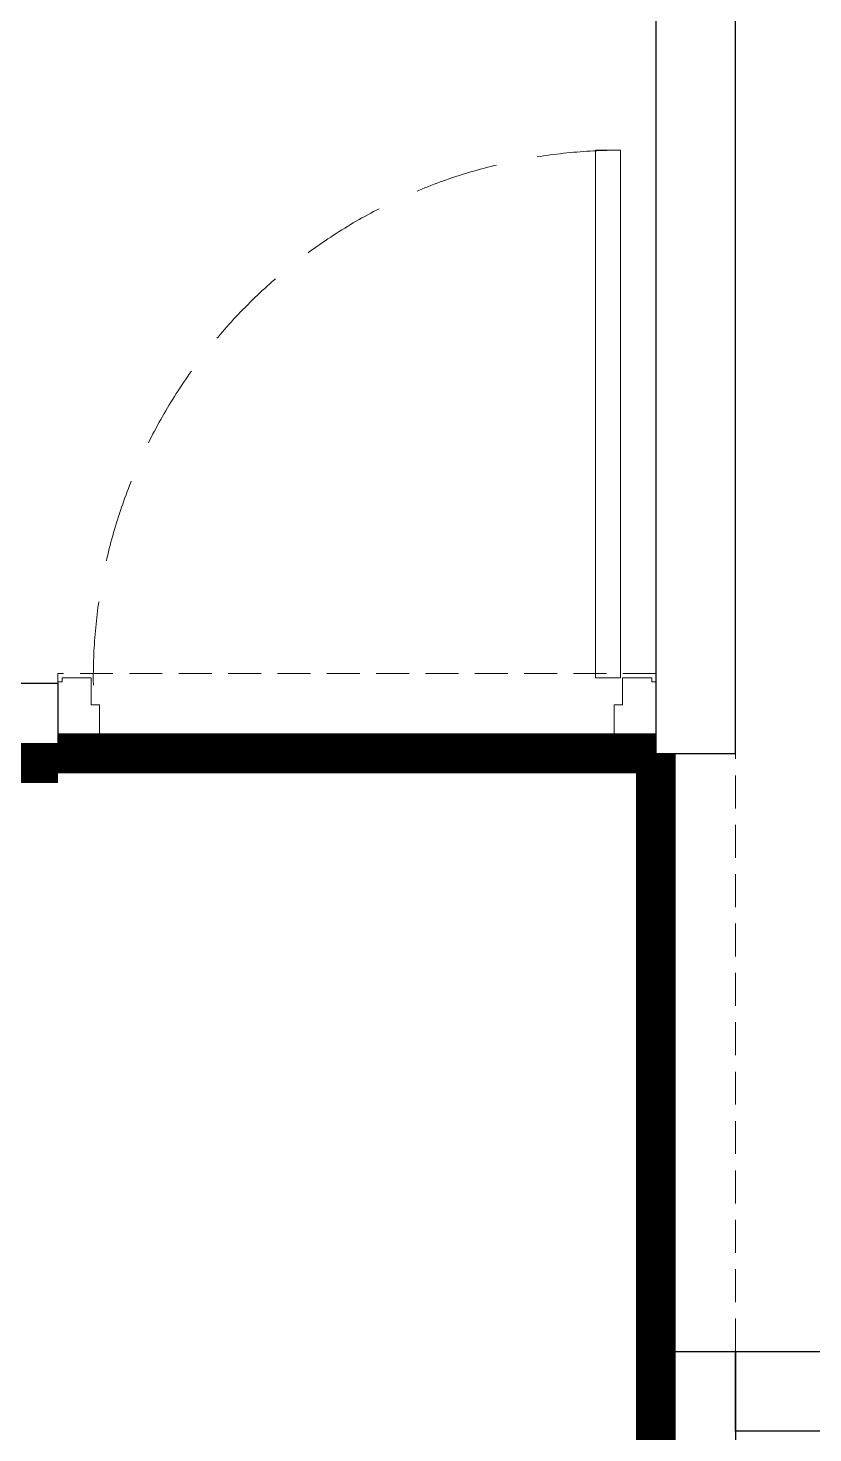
# Model space of a CAD drawing. Header units: feet. Extents: x 9789436 to 9794358, y -6779597 to -6760777.
# Drawn here: x 9791854 to 9792838, y -6764020 to -6762260 of the extents above; entities that cross this region are included whole.
import ezdxf

# ---------------------------------------------------------------- set-up
doc = ezdxf.new("R2010")
doc.units = ezdxf.units.FT
doc.header["$LTSCALE"] = 33
doc.header["$MEASUREMENT"] = 0
for name, pattern in [('a_p6_plan_L18$0$HIDDEN', [0.375, 0.25, -0.125]), ('ACAD_ISO03W100', [30, 12, -18]), ('HIDDEN2', [4.7625, 3.175, -1.5875])]:
    doc.linetypes.add(name, pattern=pattern)
for name, color, linetype, lineweight in [('Door', 2, 'Continuous', 13), ('LENS-DIM', 252, 'Continuous', 5), ('LENS-DOOR', 34, 'Continuous', 20), ('LENS-PARTITION', 21, 'Continuous', 25), ('LENS_CURTAIN', 5, 'a_p6_plan_L18$0$HIDDEN', 9), ('LK-TILES FINISH', 251, 'Continuous', 5)]:
    doc.layers.add(name, color=color, linetype=linetype, lineweight=lineweight)
doc.layers.add('LAMINATE FINISH', color=80, linetype='Continuous')

# ---------------------------------------------------------------- blocks, each defined once
blk = doc.blocks.new('*U46')
at = {"layer": 'LENS-DOOR'}
for p, q in [((548121.8, 1779234.8), (548121.8, 1778573.8)), ((548121.8, 1779234.8), (548153, 1779234.8)), ((548153, 1778573.8), (548153, 1779234.8)), ((547447.7, 1778568.6), (547452.9, 1778568.6)), ((547447.7, 1778484.2), (547447.7, 1778568.6)), ((547452.9, 1778573.8), (547489.4, 1778573.8)), ((547452.9, 1778568.6), (547452.9, 1778573.8)), ((547489.4, 1778539.9), (547489.4, 1778573.8)), ((548121.8, 1778573.8), (548153, 1778573.8)), ((548192.1, 1778573.8), (548155.6, 1778573.8)), ((548155.6, 1778539.9), (548155.6, 1778573.8)), ((548192.1, 1778568.6), (548192.1, 1778573.8)), ((548197.3, 1778568.6), (548192.1, 1778568.6)), ((548197.3, 1778484.2), (548197.3, 1778568.6)), ((547489.4, 1778539.9), (547499.8, 1778539.9)), ((547499.8, 1778479), (547499.8, 1778539.9)), ((548145.2, 1778479), (548145.2, 1778539.9)), ((548155.6, 1778539.9), (548145.2, 1778539.9)), ((547447.7, 1778484.2), (547452.9, 1778484.2)), ((547452.9, 1778479), (547452.9, 1778484.2)), ((547452.9, 1778479), (547499.8, 1778479)), ((548192.1, 1778479), (548145.2, 1778479)), ((548192.1, 1778479), (548192.1, 1778484.2)), ((548197.3, 1778484.2), (548192.1, 1778484.2))]:
    blk.add_line(p, q, dxfattribs=at)
at = {"layer": 'LENS-DOOR', "color": 7, "linetype": 'HIDDEN2'}
blk.add_ellipse((548153, 1778573.8), major_axis=(-661, 0), ratio=1, start_param=-1.570791, end_param=0.051209, dxfattribs=at)

msp = doc.modelspace()

# ---------------------------------------------------------------- linework, layer by layer
at = {"layer": 'LAMINATE FINISH', "color": 85, "linetype": 'ACAD_ISO03W100', "ltscale": 0.05, "const_width": 50}
msp.add_lwpolyline([(9792641.1, -6763168.5), (9791891.5, -6763168.5)], dxfattribs=at)
at = {"layer": 'LENS-DIM', "color": 2}
msp.add_lwpolyline([(9792641.1, -6763168.5), (9791891.5, -6763168.5)], dxfattribs=at)
at = {"layer": 'LENS-PARTITION'}
for points in [[(9792641.1, -6763168.5), (9792741.1, -6763168.5), (9792741.1, -6762218), (9792641.1, -6762218)], [(9791186.1, -6763080.6), (9791891.5, -6763080.6), (9791891.5, -6763180.6), (9791186.1, -6763180.6)], [(9792741.1, -6765218), (9792641.1, -6765218), (9792641.1, -6763918), (9792741.1, -6763918)], [(9792741.1, -6763918), (9794207.7, -6763918), (9794207.7, -6764018), (9792741.1, -6764018)]]:
    msp.add_lwpolyline(points, close=True, dxfattribs=at)
at = {"layer": 'LENS_CURTAIN', "ltscale": 5}
for points in [[(9792641.1, -6763068.5), (9791891.5, -6763068.5), (9791891.5, -6763168.5), (9792641.1, -6763168.5)], [(9792741.1, -6763918), (9792741.1, -6763168.5), (9792641.1, -6763168.5), (9792641.1, -6763918)]]:
    msp.add_lwpolyline(points, close=True, dxfattribs=at)
at = {"layer": 'LK-TILES FINISH', "color": 212, "linetype": 'ACAD_ISO03W100', "ltscale": 0.05, "const_width": 50}
msp.add_lwpolyline([(9791891.5, -6763180.6), (9791186.1, -6763180.6), (9791186.1, -6764680.6), (9791841.5, -6764680.6), (9791841.5, -6766418), (9792641.1, -6766418), (9792641.1, -6763168.5)], dxfattribs=at)

# ---------------------------------------------------------------- block references
at = {"layer": 'Door'}
msp.add_blockref('*U46', (9244443.8, -8541647.4), dxfattribs=at)

doc.saveas('drawing.dxf')
